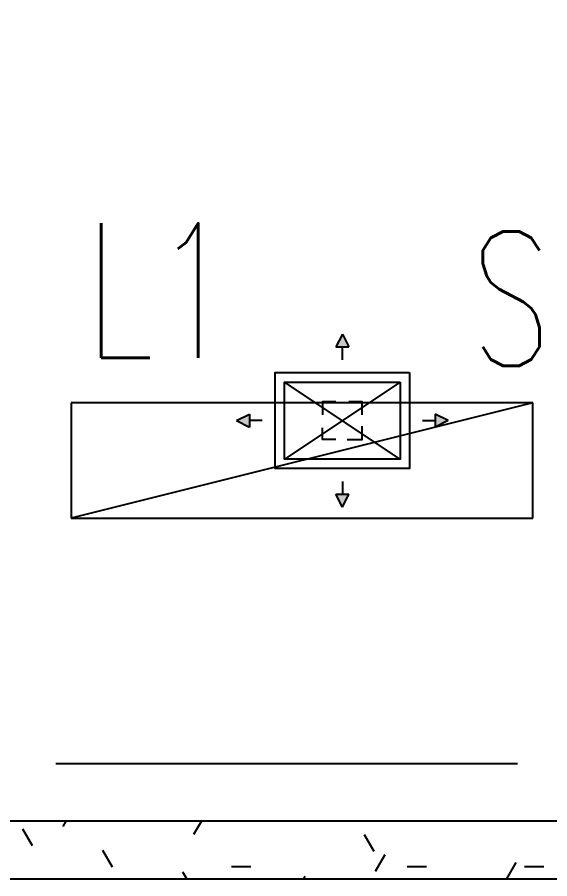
# Model space of a CAD drawing. Header units: millimetres. Extents: x -92759 to 184353, y -15225 to 86714.
# Drawn here: x 80127 to 81512, y 52041 to 54282 of the extents above; entities that cross this region are included whole.
import ezdxf

# ---------------------------------------------------------------- set-up
doc = ezdxf.new("R2010")
doc.units = ezdxf.units.MM
doc.linetypes.add('IDA - Grid Line', pattern=[2100, 1200, -300, 300, -300])
for name, color, linetype in [('0-1', 9, 'Continuous'), ('A-_WALL----_H-1', 9, 'Continuous'), ('A-_WALLPRTN_E', 8, 'Continuous'), ('A-PATT-CONC', 8, 'Continuous'), ('E-legend', 1, 'Continuous'), ('E-LIGHT----E', 1, 'Continuous')]:
    doc.layers.add(name, color=color, linetype=linetype)
for name, color, linetype, lineweight in [('HFI 9MM FPB', 94, 'Continuous', 5), ('M-ACMV_FAG', 3, 'Continuous', 25), ('M-ACMV_FCU-1', 86, 'Continuous', 9)]:
    doc.layers.add(name, color=color, linetype=linetype, lineweight=lineweight)
doc.layers.add('S-_ANOTGRID_E-1', color=9, linetype='IDA - Grid Line', true_color=0x808080)
doc.styles.add('T3', font='simplex.shx', dxfattribs={"width": 0.7, "height": 300})

# ---------------------------------------------------------------- blocks, each defined once
blk = doc.blocks.new('A$C3019c3af')
at = {"layer": 'A-_WALL----_H-1'}
h = blk.add_hatch(dxfattribs=at)
h.set_pattern_fill('FP_8', color=256, style=0, pattern_type=2)
h.set_pattern_definition([(0, (-11670.95, 40338.29), (609.6, 152.4), [50.292, -406.908, 50.292, -406.908, -2438.4]), (0, (-11670.95, 40338.29), (609.6, 152.4), [-914.4, 50.292, -864.108, 50.292, -406.908, -1066.8]), (0, (-11670.95, 40338.29), (609.6, 152.4), [-2286, 50.292, -254.508, 50.292, -711.708]), (120, (-11442.35, 40414.49), (-436.7823, 451.7291), [50.292, -406.908, 50.292, -406.908, -2438.4]), (120, (-11442.35, 40414.49), (-436.7823, 451.7291), [-914.4, 50.292, -864.108, 50.292, -406.908, -1066.8]), (120, (-11442.35, 40414.49), (-436.7823, 451.7291), [-2286, 50.292, -254.508, 50.292, -711.708]), (240, (-11366.15, 40719.29), (-172.8177, -604.1291), [50.292, -406.908, 50.292, -406.908, -2438.4]), (240, (-11366.15, 40719.29), (-172.8177, -604.1291), [-914.4, 50.292, -864.108, 50.292, -406.908, -1066.8]), (240, (-11366.15, 40719.29), (-172.8177, -604.1291), [-2286, 50.292, -254.508, 50.292, -711.708])])
h.paths.add_polyline_path([(100, 19300), (300, 19300), (300, 19450), (-3300, 19450), (-3300, 19300), (25, 19300)])
h.paths.add_polyline_path([(2500, 19300), (2500, 19450), (2300, 19450), (2300, 19300)])
at = {"layer": 'A-_WALLPRTN_E'}
for p, q in [((-50, 19450), (-3300, 19450)), ((-3300, 19300), (-50, 19300))]:
    blk.add_line(p, q, dxfattribs=at)
at = {"layer": 'S-_ANOTGRID_E-1'}
blk.add_line((-38173.1, 19600), (13784.7, 19600), dxfattribs=at)
blk = doc.blocks.new('RCP_B8L2')
at = {"layer": 'HFI 9MM FPB'}
blk.add_lwpolyline([(-377068.1, -164377.3), (-369968.1, -164377.3), (-369968.1, -168127.3), (-377068.1, -168127.3)], close=True, dxfattribs=at)
blk = doc.blocks.new('L1S-W')
at = {"layer": 'E-LIGHT----E', "color": 1}
for p, q in [((-1200, 300), (-1200, 0)), ((0, 300), (-1200, 300)), ((0, 300), (-1200, 0)), ((0, 0), (0, 300)), ((-1200, 0), (0, 0)), ((0, 0), (0, 0)), ((0, 0), (0, 0))]:
    blk.add_line(p, q, dxfattribs=at)
at = {"layer": 'E-LIGHT----E', "color": 1, "lineweight": 18, "style": 'T3', "width": 0.7}
for s, p in [('L1', (-1164.1, 417.3)), ('S', (-161.6, 396.4))]:
    blk.add_text(s, height=350, dxfattribs=at).set_placement(p)
blk = doc.blocks.new('EL_B8_L2_R4')
at = {"layer": 'E-legend', "color": 7}
blk.add_blockref('L1S-W', (-8833.3, -26362.5), dxfattribs=at)
blk = doc.blocks.new('A$C8165ae31')
at = {"layer": 'M-ACMV_FAG'}
h = blk.add_hatch(color=256, dxfattribs=at)
h.dxf.hatch_style = 1
h.paths.add_polyline_path([(16.8, 191.6), (-16.8, 191.6), (0, 225.2)])
h = blk.add_hatch(color=256, dxfattribs=at)
h.dxf.hatch_style = 1
h.paths.add_polyline_path([(-275.2, 0), (-241.6, 16.8), (-241.6, -16.8)])
h = blk.add_hatch(color=256, dxfattribs=at)
h.dxf.hatch_style = 1
h.paths.add_polyline_path([(241.6, -16.8), (241.6, 16.8), (275.2, 0)])
h = blk.add_hatch(color=256, dxfattribs=at)
h.dxf.hatch_style = 1
h.paths.add_polyline_path([(0, -225.2), (-16.8, -191.6), (16.8, -191.6)])
for p, q in [((0, 225.2), (-16.8, 191.6)), ((0, 225.2), (16.8, 191.6)), ((-16.8, 191.6), (16.8, 191.6)), ((-16.8, 191.6), (16.8, 191.6)), ((0, 158), (0, 191.6)), ((150, 100), (-150, -100)), ((150, -100), (-150, 100)), ((-275.2, 0), (-241.6, 16.8)), ((-275.2, 0), (-241.6, -16.8)), ((-241.6, 16.8), (-241.6, -16.8)), ((-241.6, 16.8), (-241.6, -16.8)), ((-208, 0), (-241.6, 0)), ((208, 0), (241.6, 0)), ((241.6, 16.8), (241.6, -16.8)), ((275.2, 0), (241.6, 16.8)), ((241.6, 16.8), (241.6, -16.8)), ((275.2, 0), (241.6, -16.8)), ((0, -158), (0, -191.6)), ((-16.8, -191.6), (16.8, -191.6)), ((0, -225.2), (-16.8, -191.6)), ((-16.8, -191.6), (16.8, -191.6)), ((0, -225.2), (16.8, -191.6))]:
    blk.add_line(p, q, dxfattribs=at)
for points in [[(175, 125), (175, -125), (-175, -125), (-175, 125)], [(150, 100), (150, -100), (-150, -100), (-150, 100)]]:
    blk.add_lwpolyline(points, close=True, dxfattribs=at)
for points in [[(-17.1, 49.1), (-51.2, 49.1), (-51.2, 14.9)], [(51.2, 14.9), (51.2, 49.1), (17.1, 49.1)], [(-17.1, -49.1), (-51.2, -49.1), (-51.2, -19.2)], [(12.8, -49.1), (51.2, -49.1), (51.2, -14.9)]]:
    blk.add_lwpolyline(points, dxfattribs=at)
blk = doc.blocks.new('ACMV_B8_L2')
at = {"layer": 'M-ACMV_FAG'}
blk.add_blockref('A$C8165ae31', (141636, -52483), dxfattribs=at)

msp = doc.modelspace()

# ---------------------------------------------------------------- block references
at = {"layer": '0-1'}
msp.add_blockref('A$C3019c3af', (82701.1, 32741.2), dxfattribs=at)
at = {"layer": 'A-PATT-CONC'}
msp.add_blockref('RCP_B8L2', (452619.1, 220318.5), dxfattribs=at)
at = {"layer": 'E-legend', "color": 7}
msp.add_blockref('EL_B8_L2_R4', (90301.1, 79341.2), dxfattribs=at)
at = {"layer": 'M-ACMV_FCU-1'}
msp.add_blockref('ACMV_B8_L2', (-60663.6, 105715.9), dxfattribs=at)

doc.saveas('drawing.dxf')
